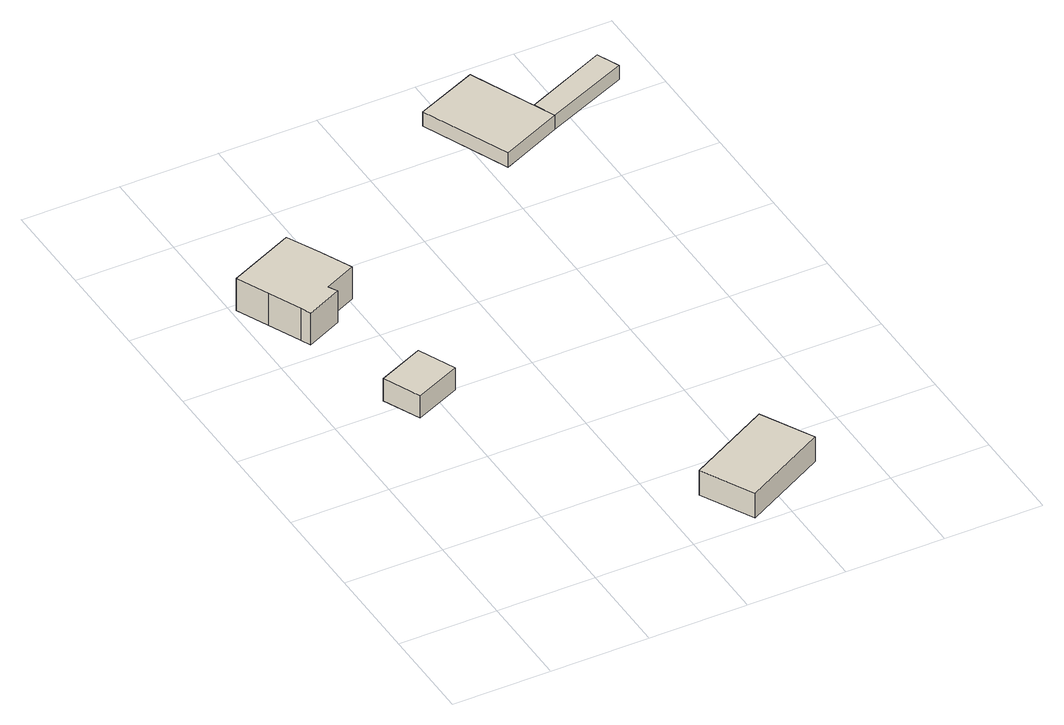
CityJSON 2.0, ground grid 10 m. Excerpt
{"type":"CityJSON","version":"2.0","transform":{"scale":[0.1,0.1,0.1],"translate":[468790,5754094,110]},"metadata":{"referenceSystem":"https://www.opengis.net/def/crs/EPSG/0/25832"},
"CityObjects":{
"building1":{"type":"Building","attributes":{"Gemeindeschluessel":"05711000","BezugspunktDach":"2000","function":"31001_9998","measuredHeight":2.71},"address":[{"country":"Germany","locality":"Bielefeld","thoroughfareNumber":"44","thoroughfareName":"Im Heidegrund"}],"geometry":[{"type":"Solid","lod":"1","boundaries":[[[[0,1,2,3]],[[4,5,6,7]],[[4,7,3,2]],[[5,4,2,1]],[[6,5,1,0]],[[7,6,0,3]]]]}]},
"building2":{"type":"Building","attributes":{"Gemeindeschluessel":"05711000","BezugspunktDach":"2000","function":"31001_9998","measuredHeight":4.59},"address":[{"country":"Germany","locality":"Bielefeld","thoroughfareNumber":"44","thoroughfareName":"Im Heidegrund"}],"geometry":[{"type":"Solid","lod":"1","boundaries":[[[[8,9,10,11,12,13,14,15,16]],[[17,18,19,20,21,22,23,24,25]],[[17,25,16,15]],[[18,17,15,14]],[[19,18,14,13]],[[20,19,13,12]],[[21,20,12,11]],[[22,21,11,10]],[[23,22,10,9]],[[24,23,9,8]],[[25,24,8,16]]]]}]},
"building3":{"type":"Building","attributes":{"Gemeindeschluessel":"05711000","BezugspunktDach":"2000","function":"31001_9998","measuredHeight":2.82},"address":[{"country":"Germany","locality":"Bielefeld","thoroughfareNumber":"44","thoroughfareName":"Im Heidegrund"}],"geometry":[{"type":"Solid","lod":"1","boundaries":[[[[26,27,28,29]],[[30,31,32,33]],[[30,33,29,28]],[[31,30,28,27]],[[32,31,27,26]],[[33,32,26,29]]]]}]},
"building4":{"type":"Building","attributes":{"Gemeindeschluessel":"05711000","function":"31001_1010"},"address":[{"country":"Germany","locality":"Bielefeld","thoroughfareNumber":"44","thoroughfareName":"Im Heidegrund"}],"children":["building4-1","building4-2"]},
"building4-1":{"type":"BuildingPart","attributes":{"BezugspunktDach":"2000","measuredHeight":1.61},"parents":["building4"],"geometry":[{"type":"Solid","lod":"1","boundaries":[[[[34,35,36,37]],[[38,39,40,41]],[[38,41,37,36]],[[39,38,36,35]],[[40,39,35,34]],[[41,40,34,37]]]]}]},
"building4-2":{"type":"BuildingPart","attributes":{"BezugspunktDach":"2000","measuredHeight":1.61},"parents":["building4"],"geometry":[{"type":"Solid","lod":"1","boundaries":[[[[42,43,37,44]],[[41,45,46,47]],[[41,47,44,37]],[[45,41,37,43]],[[46,45,43,42]],[[47,46,42,44]]]]}]}
},
"vertices":[
[103,334,29],[56,313,29],[73,275,29],[120,296,29],[73,275,4],[56,313,4],[103,334,4],[120,296,4],
[71,443,38],[104,458,38],[89,491,38],[73,524,38],[5,493,38],[20,460,38],[35,427,38],[39,417,38],[76,434,38],[39,417,2],[35,427,2],[20,460,2],[5,493,2],[73,524,2],[89,491,2],[104,458,2],[71,443,2],[76,434,2],
[324,105,31],[238,59,31],[266,6,31],[352,52,31],[266,6,3],[238,59,3],[324,105,3],[352,52,3],
[339,669,23],[276,642,23],[314,553,23],[377,581,23],[314,553,7],[276,642,7],[339,669,7],[377,581,7],
[452,640,23],[368,603,23],[462,617,23],[368,603,7],[452,640,7],[462,617,7]
]}
